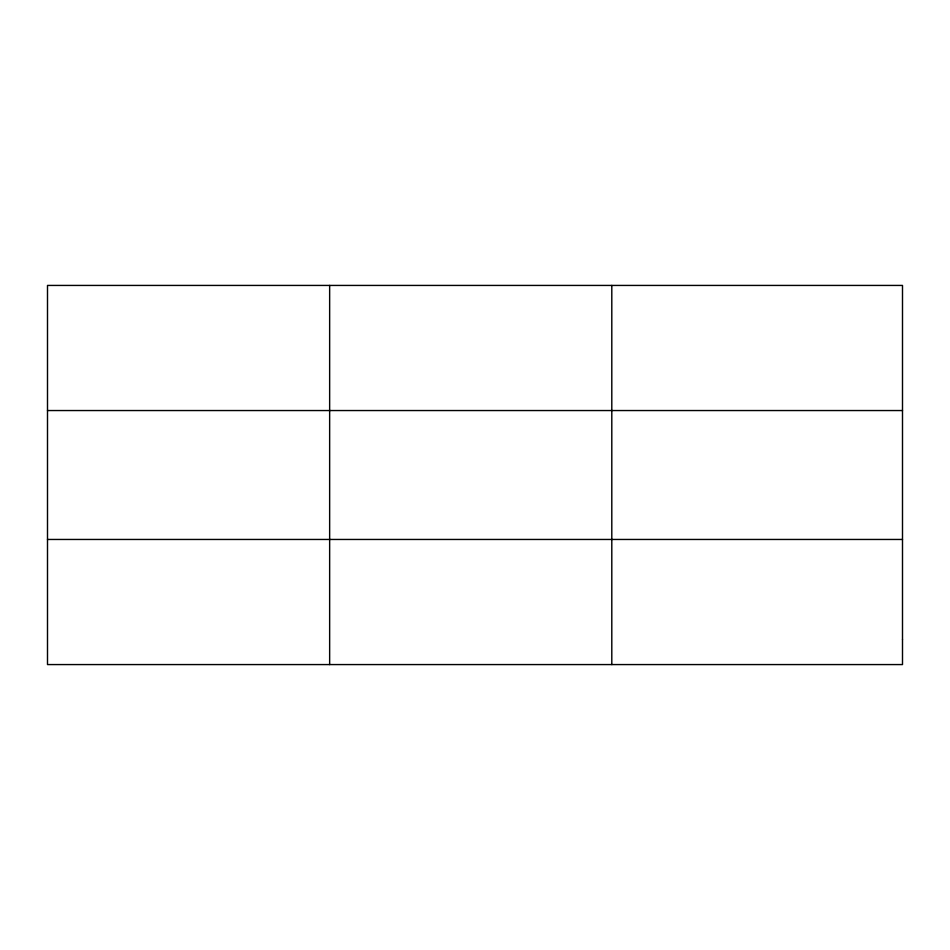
<?xml version="1.0" encoding="UTF-8"?>
<svg xmlns="http://www.w3.org/2000/svg" width="950" height="950" viewBox="0 0 950 950"><rect width="100%" height="100%" fill="white"/><g stroke="black" fill="none" stroke-linecap="round" stroke-linejoin="round"><path stroke-width="1.43" d="M329.65 664.572L329.65 285.428M611.8 664.572L611.8 285.428M47.5 410.543L902.5 410.543M47.5 539.457L902.5 539.457M902.5 639.54L902.5 664.572L47.5 664.572L47.5 285.428L902.5 285.428L902.5 639.54"/></g></svg>
